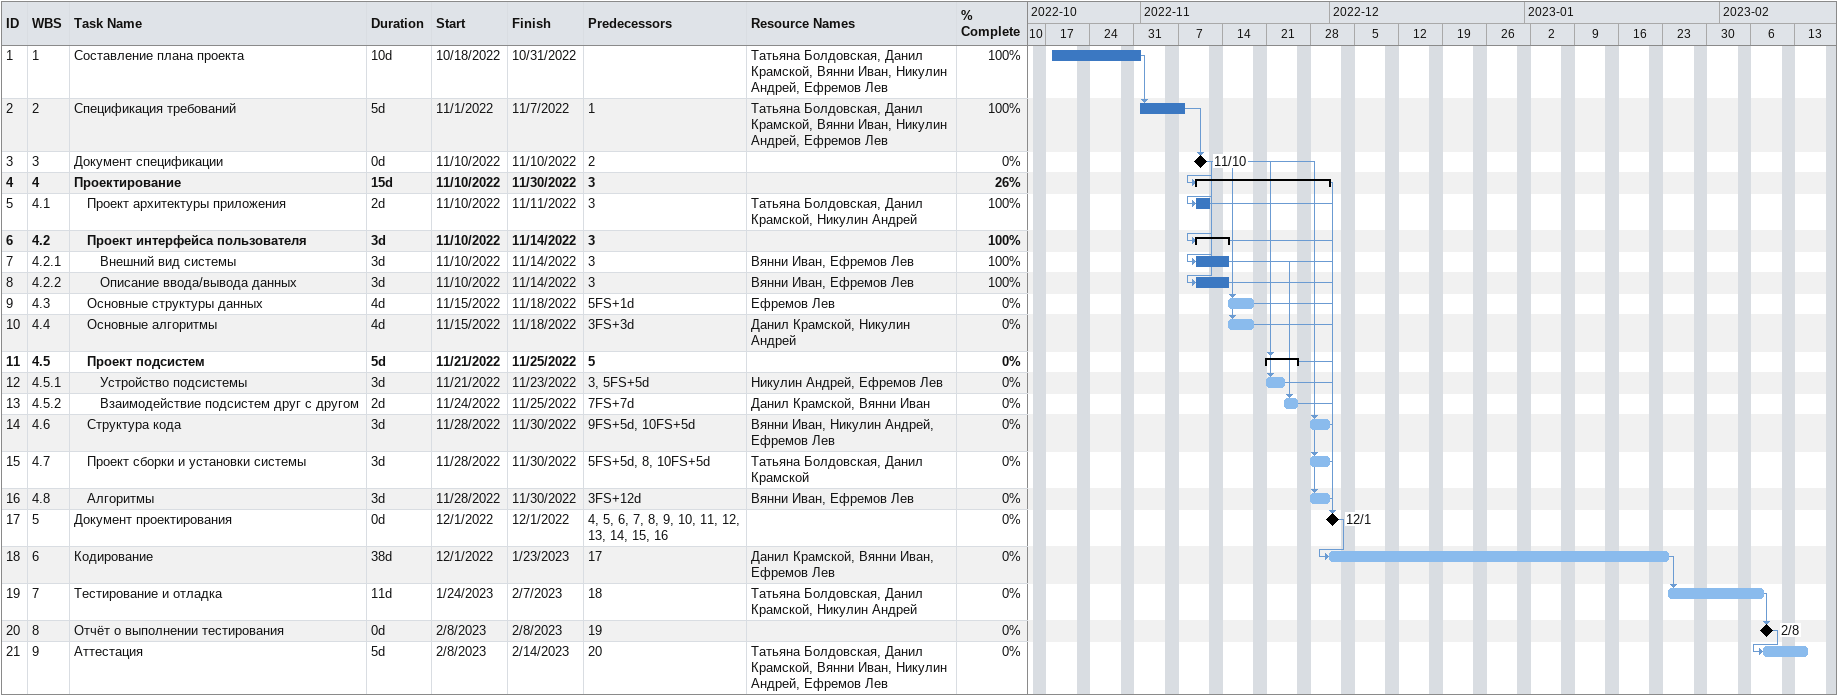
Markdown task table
| ID | WBS | Task | Duration | Start | Finish | Predecessors | Resources | % complete |
|---|---|---|---|---|---|---|---|---|
| 1 | 1 | Составление плана проекта | 10d | 2022-10-18 | 2022-10-31 |  | Татьяна Болдовская, Данил Крамской, Вянни Иван, Никулин Андрей, Ефремов Лев | 100 |
| 2 | 2 | Спецификация требований | 5d | 2022-11-01 | 2022-11-07 | 1 | Татьяна Болдовская, Данил Крамской, Вянни Иван, Никулин Андрей, Ефремов Лев | 100 |
| 3 | 3 | Документ спецификации | 0d | 2022-11-10 | 2022-11-10 | 2 |  | 0 |
| 4 | 4 | **Проектирование** | 15d | 2022-11-10 | 2022-11-30 | 3 |  | 26 |
| 5 | 4.1 | Проект архитектуры приложения | 2d | 2022-11-10 | 2022-11-11 | 3 | Татьяна Болдовская, Данил Крамской, Никулин Андрей | 100 |
| 6 | 4.2 | **Проект интерфейса пользователя** | 3d | 2022-11-10 | 2022-11-14 | 3 |  | 100 |
| 7 | 4.2.1 | Внешний вид системы | 3d | 2022-11-10 | 2022-11-14 | 3 | Вянни Иван, Ефремов Лев | 100 |
| 8 | 4.2.2 | Описание ввода/вывода данных | 3d | 2022-11-10 | 2022-11-14 | 3 | Вянни Иван, Ефремов Лев | 100 |
| 9 | 4.3 | Основные структуры данных | 4d | 2022-11-15 | 2022-11-18 | 5FS+1d | Ефремов Лев | 0 |
| 10 | 4.4 | Основные алгоритмы | 4d | 2022-11-15 | 2022-11-18 | 3FS+3d | Данил Крамской, Никулин Андрей | 0 |
| 11 | 4.5 | **Проект подсистем** | 5d | 2022-11-21 | 2022-11-25 | 5 |  | 0 |
| 12 | 4.5.1 | Устройство подсистемы | 3d | 2022-11-21 | 2022-11-23 | 3, 5FS+5d | Никулин Андрей, Ефремов Лев | 0 |
| 13 | 4.5.2 | Взаимодействие подсистем друг с другом | 2d | 2022-11-24 | 2022-11-25 | 7FS+7d | Данил Крамской, Вянни Иван | 0 |
| 14 | 4.6 | Структура кода | 3d | 2022-11-28 | 2022-11-30 | 9FS+5d, 10FS+5d | Вянни Иван, Никулин Андрей, Ефремов Лев | 0 |
| 15 | 4.7 | Проект сборки и установки системы | 3d | 2022-11-28 | 2022-11-30 | 5FS+5d, 8, 10FS+5d | Татьяна Болдовская, Данил Крамской | 0 |
| 16 | 4.8 | Алгоритмы | 3d | 2022-11-28 | 2022-11-30 | 3FS+12d | Вянни Иван, Ефремов Лев | 0 |
| 17 | 5 | Документ проектирования | 0d | 2022-12-01 | 2022-12-01 | 4, 5, 6, 7, 8, 9, 10, 11, 12, 13, 14, 15, 16 |  | 0 |
| 18 | 6 | Кодирование | 38d | 2022-12-01 | 2023-01-23 | 17 | Данил Крамской, Вянни Иван, Ефремов Лев | 0 |
| 19 | 7 | Тестирование и отладка | 11d | 2023-01-24 | 2023-02-07 | 18 | Татьяна Болдовская, Данил Крамской, Никулин Андрей | 0 |
| 20 | 8 | Отчёт о выполнении тестирования | 0d | 2023-02-08 | 2023-02-08 | 19 |  | 0 |
| 21 | 9 | Аттестация | 5d | 2023-02-08 | 2023-02-14 | 20 | Татьяна Болдовская, Данил Крамской, Вянни Иван, Никулин Андрей, Ефремов Лев | 0 |
